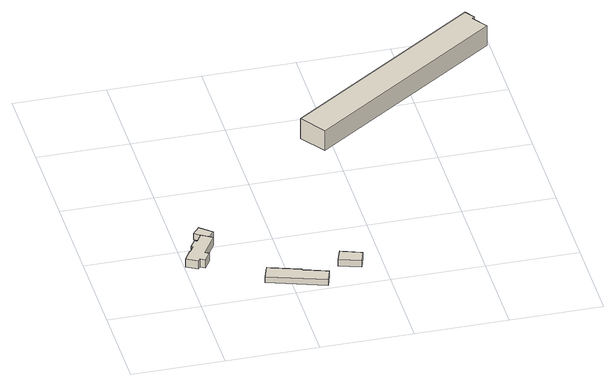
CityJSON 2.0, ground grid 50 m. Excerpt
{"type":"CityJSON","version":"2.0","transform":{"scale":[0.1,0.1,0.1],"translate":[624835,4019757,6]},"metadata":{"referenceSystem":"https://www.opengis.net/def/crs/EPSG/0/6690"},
"CityObjects":{
"building1":{"type":"Building","attributes":{"class":"3001","usage":"411","measuredHeight":7.2,"BuildingDetailAttribute.orgUsage":"6","BuildingDetailAttribute.surveyYear":2017,"BuildingRiverFloodingRiskAttribute.description":"2","BuildingRiverFloodingRiskAttribute.rank":"2","BuildingRiverFloodingRiskAttribute.depth":1.34,"BuildingRiverFloodingRiskAttribute.adminType":"2","BuildingRiverFloodingRiskAttribute.scale":"1","BuildingIDAttribute.prefecture":"17","BuildingIDAttribute.city":"17206"},"geometry":[{"type":"Solid","lod":"1","boundaries":[[[[0,1,2,3,4,5,6,7,8,9,10,11,12,13]],[[12,14,15,13]],[[11,16,14,12]],[[10,17,16,11]],[[9,18,17,10]],[[8,19,18,9]],[[7,20,19,8]],[[6,21,20,7]],[[5,22,21,6]],[[4,23,22,5]],[[3,24,23,4]],[[2,25,24,3]],[[1,26,25,2]],[[0,27,26,1]],[[13,15,27,0]],[[14,16,17,18,19,20,21,22,23,24,25,26,27,15]]]]}]},
"building2":{"type":"Building","attributes":{"class":"3001","usage":"411","measuredHeight":4.3,"BuildingDetailAttribute.orgUsage":"6","BuildingDetailAttribute.surveyYear":2017,"BuildingRiverFloodingRiskAttribute.description":"2","BuildingRiverFloodingRiskAttribute.rank":"2","BuildingRiverFloodingRiskAttribute.depth":1.37,"BuildingRiverFloodingRiskAttribute.adminType":"2","BuildingRiverFloodingRiskAttribute.scale":"1","BuildingIDAttribute.prefecture":"17","BuildingIDAttribute.city":"17206"},"geometry":[{"type":"Solid","lod":"1","boundaries":[[[[28,29,30,31]],[[30,32,33,31]],[[29,34,32,30]],[[28,35,34,29]],[[31,33,35,28]],[[32,34,35,33]]]]}]},
"building3":{"type":"Building","attributes":{"class":"3001","usage":"441","measuredHeight":4,"BuildingDetailAttribute.orgUsage":"17","BuildingDetailAttribute.surveyYear":2017,"BuildingRiverFloodingRiskAttribute.description":"2","BuildingRiverFloodingRiskAttribute.rank":"2","BuildingRiverFloodingRiskAttribute.depth":0.63,"BuildingRiverFloodingRiskAttribute.adminType":"2","BuildingRiverFloodingRiskAttribute.scale":"2","BuildingIDAttribute.prefecture":"17","BuildingIDAttribute.city":"17206"},"geometry":[{"type":"Solid","lod":"1","boundaries":[[[[36,37,38,39,40,41]],[[40,42,43,41]],[[39,44,42,40]],[[38,45,44,39]],[[37,46,45,38]],[[36,47,46,37]],[[41,43,47,36]],[[42,44,45,46,47,43]]]]}]},
"building4":{"type":"Building","attributes":{"class":"3003","measuredHeight":7,"BuildingDetailAttribute.surveyYear":2017,"BuildingRiverFloodingRiskAttribute.description":"2","BuildingRiverFloodingRiskAttribute.rank":"1","BuildingRiverFloodingRiskAttribute.depth":0.49,"BuildingRiverFloodingRiskAttribute.adminType":"2","BuildingRiverFloodingRiskAttribute.scale":"2","BuildingIDAttribute.prefecture":"17","BuildingIDAttribute.city":"17206"},"geometry":[{"type":"Solid","lod":"1","boundaries":[[[[48,49,50,51]],[[50,52,53,51]],[[49,54,52,50]],[[48,55,54,49]],[[51,53,55,48]],[[52,54,55,53]]]]}]},
"building5":{"type":"Building","attributes":{"measuredHeight":12.9,"BuildingDetailAttribute.surveyYear":2017,"BuildingIDAttribute.prefecture":"17","BuildingIDAttribute.city":"17206"},"geometry":[{"type":"Solid","lod":"1","boundaries":[[[[56,57,58,59,60,61]],[[60,62,63,61]],[[59,64,62,60]],[[58,65,64,59]],[[57,66,65,58]],[[56,67,66,57]],[[61,63,67,56]],[[62,64,65,66,67,63]]]]}]}
},
"vertices":[
[116,394,4],[136,382,4],[102,327,4],[75,344,4],[63,326,4],[5,362,4],[41,420,4],[44,419,4],[67,455,4],[58,461,4],[89,511,4],[102,502,4],[132,551,4],[190,515,4],[132,551,54],[190,515,54],[102,502,54],[89,511,54],[58,461,54],[67,455,54],[44,419,54],[41,420,54],[5,362,54],[63,326,54],[75,344,54],[102,327,54],[136,382,54],[116,394,54],
[105,594,2],[143,638,2],[207,583,2],[169,539,2],[207,583,39],[169,539,39],[143,638,39],[105,594,39],
[670,6,17],[362,109,17],[388,188,17],[562,130,17],[560,125,17],[695,80,17],[560,125,53],[695,80,53],[562,130,53],[388,188,53],[362,109,53],[670,6,53],
[876,118,20],[760,159,20],[785,229,20],[900,188,20],[785,229,61],[900,188,61],[760,159,61],[876,118,61],
[934,1135,49],[840,1271,49],[1890,1991,49],[1926,1939,49],[1912,1929,49],[1970,1845,49],[1912,1929,173],[1970,1845,173],[1926,1939,173],[1890,1991,173],[840,1271,173],[934,1135,173]
]}
